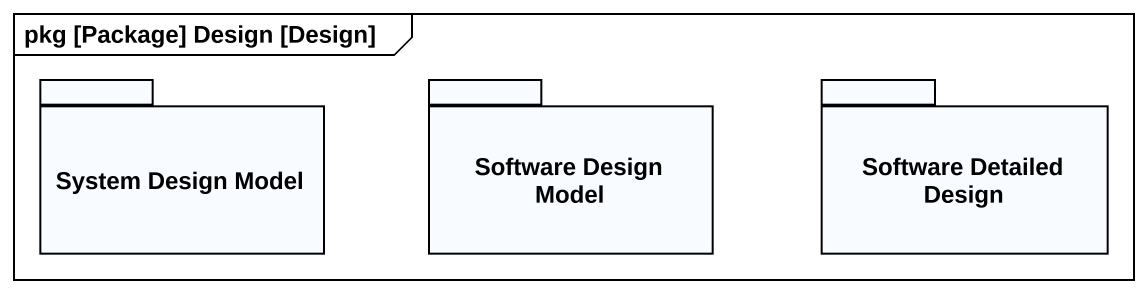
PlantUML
@startuml
mainframe pkg [Package] Design [Design]
package "System Design Model" as System_Design_Model {
}
package "Software Design Model" as Software_Design_Model {
}
package "Software Detailed Design" as Software_Detailed_Design {
}
@enduml
